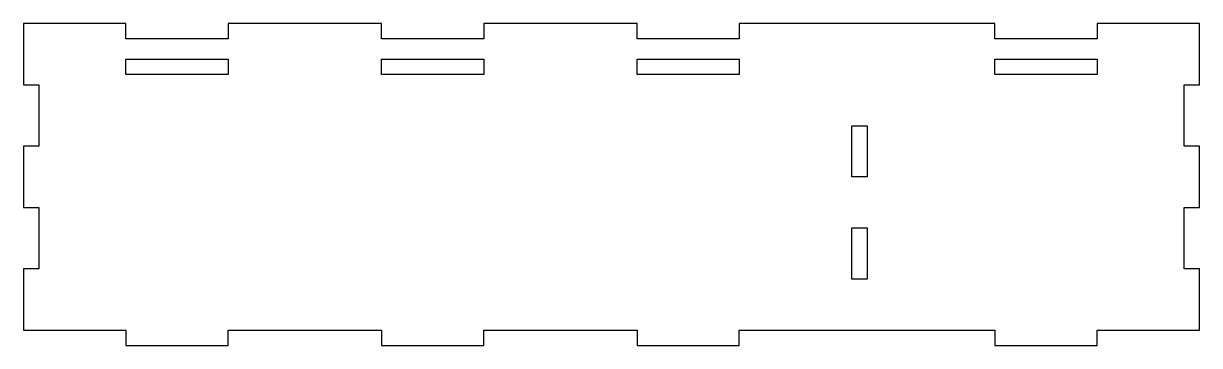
# Model space of a CAD drawing. Header units: millimetres. Extents: x -230 to 0, y 0 to 63.
import ezdxf

# ---------------------------------------------------------------- set-up
doc = ezdxf.new("R2010")
doc.units = ezdxf.units.MM
doc.layers.get('0').update_dxf_attribs({"linetype": 'CONTINUOUS'})

msp = doc.modelspace()

# ---------------------------------------------------------------- linework, layer by layer
for points in [[(-20, 0), (-20, 3), (0, 3), (0, 15), (-3, 15), (-3, 27), (0, 27), (0, 39), (-3, 39), (-3, 51), (0, 51), (0, 63), (-20, 63), (-20, 60), (-40, 60), (-40, 63), (-90, 63), (-90, 60), (-110, 60), (-110, 63), (-140, 63), (-140, 60), (-160, 60), (-160, 63), (-190, 63), (-190, 60), (-210, 60), (-210, 63), (-230, 63), (-230, 51), (-227, 51), (-227, 39), (-230, 39), (-230, 27), (-227, 27), (-227, 15), (-230, 15), (-230, 3), (-210, 3), (-210, 0), (-190, 0), (-190, 3), (-160, 3), (-160, 0), (-140, 0), (-140, 3), (-110, 3), (-110, 0), (-90, 0), (-90, 3), (-40, 3), (-40, 0)], [(-210, 56), (-190, 56), (-190, 53), (-210, 53)], [(-160, 56), (-140, 56), (-140, 53), (-160, 53)], [(-110, 56), (-90, 56), (-90, 53), (-110, 53)], [(-40, 56), (-20, 56), (-20, 53), (-40, 53)], [(-68, 43), (-65, 43), (-65, 33), (-68, 33)], [(-68, 23), (-65, 23), (-65, 13), (-68, 13)]]:
    msp.add_lwpolyline(points, close=True)

doc.saveas('drawing.dxf')
